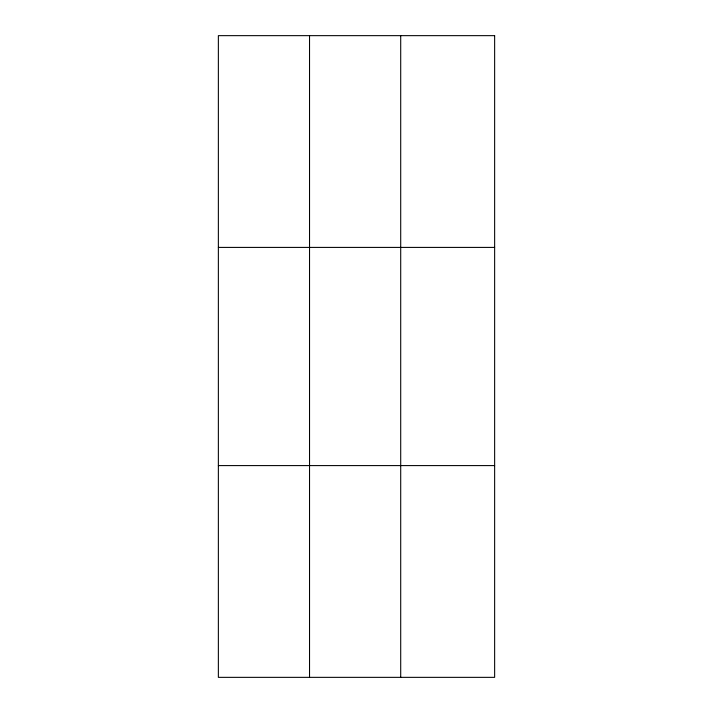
<?xml version="1.0" encoding="UTF-8"?>
<svg xmlns="http://www.w3.org/2000/svg" width="713" height="713" viewBox="0 0 713 713"><rect width="100%" height="100%" fill="white"/><g stroke="black" fill="none" stroke-linecap="round" stroke-linejoin="round"><path stroke-width="1.07" d="M309.531 35.65L309.531 677.35M400.706 35.65L400.706 677.35M218.365 247.411L494.635 247.411M218.365 465.589L494.635 465.589M494.635 35.65L494.635 677.35L218.365 677.35L218.365 35.65L494.635 35.65"/></g></svg>
